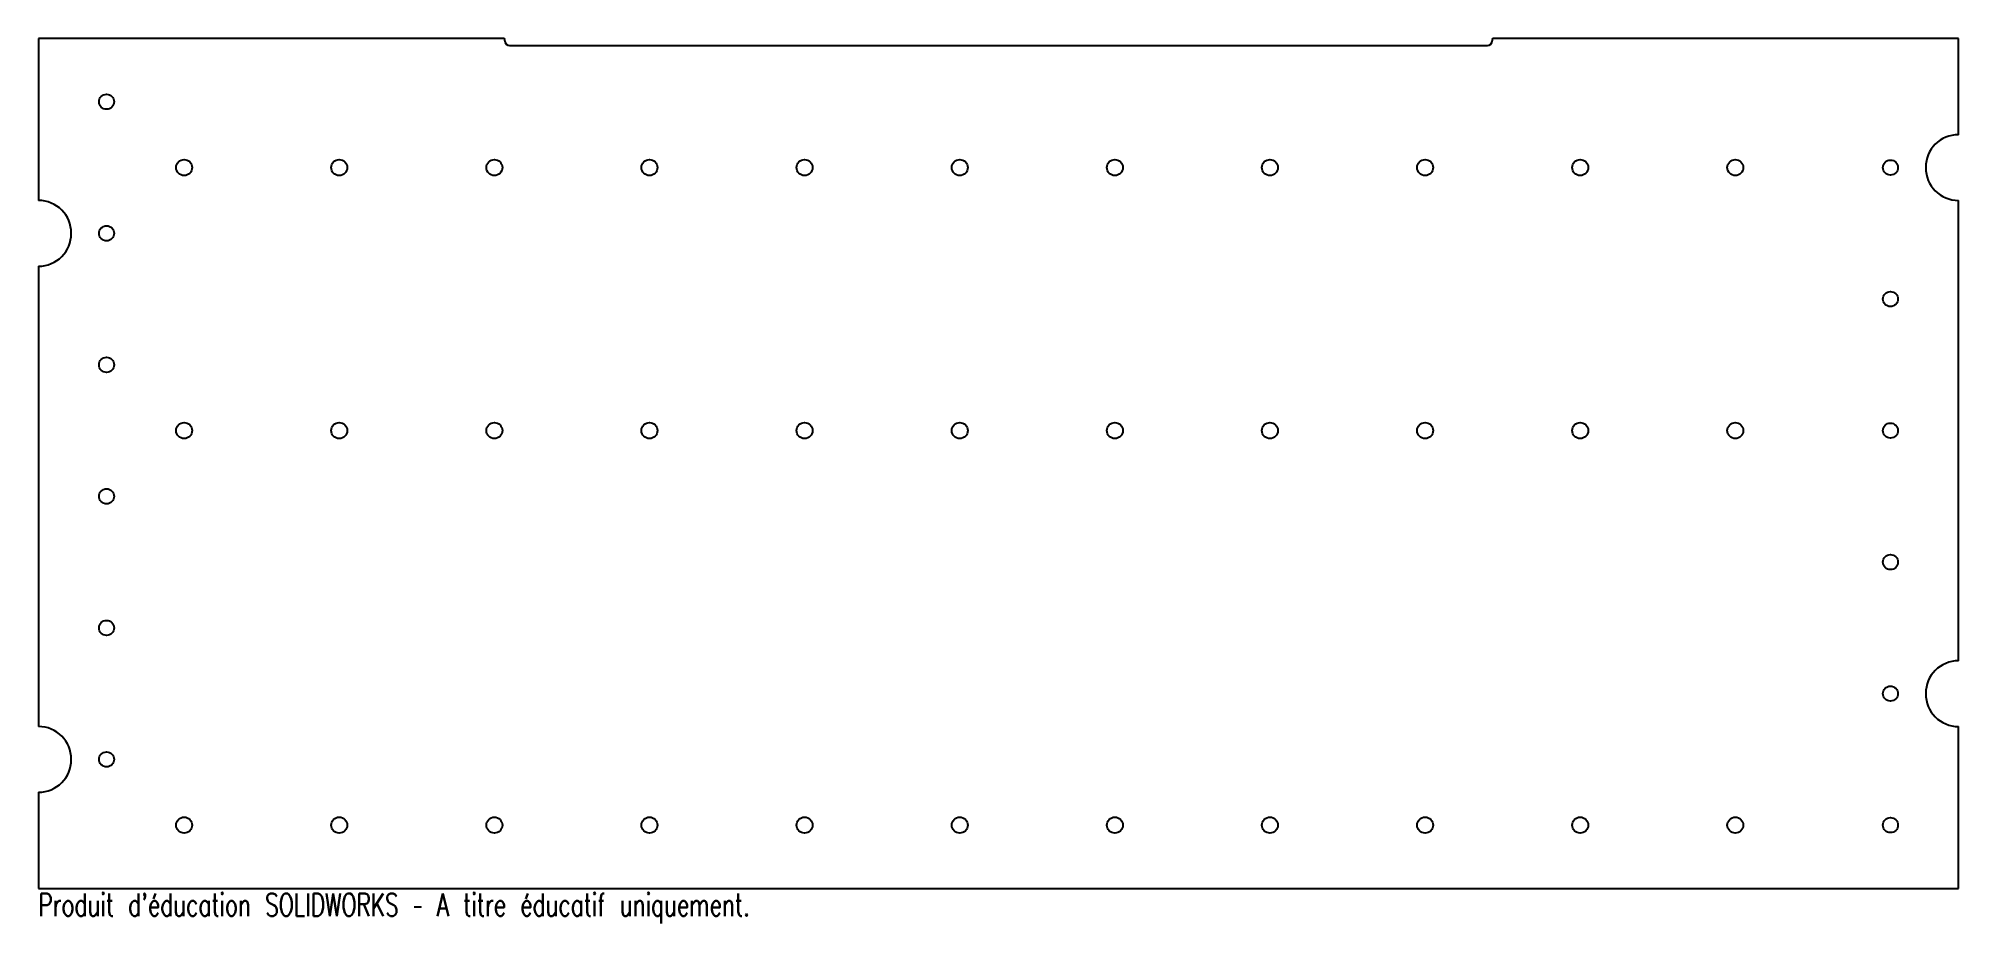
# Model space of a CAD drawing. Header units: millimetres. Extents: x -204 to 204, y -98 to 90.
import ezdxf

# ---------------------------------------------------------------- set-up
doc = ezdxf.new("R2010")
doc.units = ezdxf.units.MM
doc.styles.add('SLDTEXTSTYLE0', font='TXT', dxfattribs={"width": 0.7, "bigfont": 'bigfont'})

msp = doc.modelspace()

# ---------------------------------------------------------------- linework, layer by layer
at = {"color": 7, "linetype": 'Continuous', "lineweight": 25}
for p, q in [((-204.25, 90.5), (-204.25, 56)), ((-105.13, 90.5), (-204.25, 90.5)), ((204.25, 90.5), (105.13, 90.5)), ((204.25, 70), (204.25, 90.5)), ((-104, 89), (104, 89)), ((204.25, -42), (204.25, 56)), ((-204.25, 42), (-204.25, -56)), ((204.25, -90.5), (204.25, -56)), ((-204.25, -70), (-204.25, -90.5)), ((-204.25, -90.5), (204.25, -90.5))]:
    msp.add_line(p, q, dxfattribs=at)
for centre, radius in [((-189.75, 77), 1.6), ((-173.25, 63), 1.7), ((-140.25, 63), 1.7), ((-107.25, 63), 1.7), ((-74.25, 63), 1.7), ((-41.25, 63), 1.7), ((-8.25, 63), 1.7), ((24.75, 63), 1.7), ((57.75, 63), 1.7), ((90.75, 63), 1.7), ((123.75, 63), 1.7), ((156.75, 63), 1.7), ((189.75, 63), 1.6), ((-189.75, 49), 1.6), ((189.75, 35), 1.6), ((-189.75, 21), 1.6), ((-173.25, 7), 1.7), ((-140.25, 7), 1.7), ((-107.25, 7), 1.7), ((-74.25, 7), 1.7), ((-41.25, 7), 1.7), ((-8.25, 7), 1.7), ((24.75, 7), 1.7), ((57.75, 7), 1.7), ((90.75, 7), 1.7), ((123.75, 7), 1.7), ((156.75, 7), 1.7), ((189.75, 7), 1.6), ((-189.75, -7), 1.6), ((189.75, -21), 1.6), ((-189.75, -35), 1.6), ((189.75, -49), 1.6), ((-189.75, -63), 1.6), ((-173.25, -77), 1.7), ((-140.25, -77), 1.7), ((-107.25, -77), 1.7), ((-74.25, -77), 1.7), ((-41.25, -77), 1.7), ((-8.25, -77), 1.7), ((24.75, -77), 1.7), ((57.75, -77), 1.7), ((90.75, -77), 1.7), ((123.75, -77), 1.7), ((156.75, -77), 1.7), ((189.75, -77), 1.6)]:
    msp.add_circle(centre, radius, dxfattribs=at)
for centre, radius, start, end in [((-106, 90), 1, 360, 30), ((-104, 90), 1, 180, 270), ((104, 90), 1, 270, 0), ((106, 90), 1, 150, 180), ((204.25, 63), 7, 90, 270), ((-204.25, 49), 7, 270, 90), ((204.25, -49), 7, 90, 270), ((-204.25, -63), 7, 270, 90)]:
    msp.add_arc(centre, radius, start, end, dxfattribs=at)

# ---------------------------------------------------------------- texts
at = {"color": 7, "linetype": 'Continuous', "insert": (-204.25, -91.52), "char_height": 4.8336, "attachment_point": 1, "style": 'SLDTEXTSTYLE0'}
msp.add_mtext("Produit d'éducation SOLIDWORKS – A titre éducatif uniquement.", dxfattribs=at)

doc.saveas('drawing.dxf')
